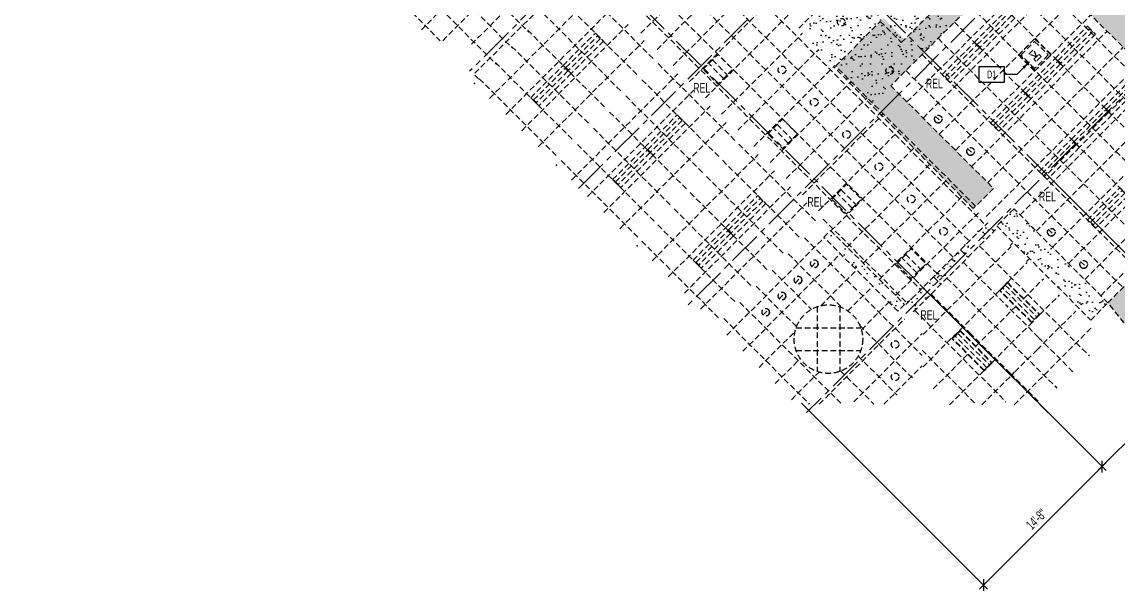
# Model space of a CAD drawing. Header units: inches. Extents: x -187 to 5780, y -1982 to 1065.
# Drawn here: x 1524 to 2676, y -1081 to -483 of the extents above; entities that cross this region are included whole.
import ezdxf
from ezdxf.enums import TextEntityAlignment as Align

# ---------------------------------------------------------------- set-up
doc = ezdxf.new("R2010")
doc.units = ezdxf.units.IN
doc.header["$LTSCALE"] = 96
doc.header["$MEASUREMENT"] = 0
doc.linetypes.add('CENTER4', pattern=[0.5625, 0.375, -0.0625, 0.0625, -0.0625])
doc.linetypes.add('HIDDEN4', pattern=[0.09375, 0.0625, -0.03125])
for name, color, linetype in [('A-Anno-Clng', 7, 'Continuous'), ('A-Anno-Demo', 7, 'Continuous'), ('A-Anno-Flor', 7, 'Continuous'), ('A-Clng-Demo', 7, 'HIDDEN4'), ('A-Lite-Demo', 4, 'HIDDEN4'), ('A-Lite-Neww', 181, 'Continuous'), ('CEILING-MAIN', 7, 'Continuous')]:
    doc.layers.add(name, color=color, linetype=linetype)
doc.styles.add('XFINE_0', font='ARIALN.TTF', dxfattribs={"width": 0.8})
doc.styles.add('XFINE_1-8', font='ARIALN.TTF', dxfattribs={"width": 0.8, "height": 10})
doc.dimstyles.new('OTJ_1-8', dxfattribs={"dimscale": 96, "dimtxt": 0.09375, "dimasz": 0.09375, "dimexe": 0.0625, "dimexo": 0.15625, "dimgap": 0.046875, "dimtad": 1, "dimdec": 1, "dimzin": 3, "dimdsep": 46, "dimlunit": 4, "dimtxsty": 'XFINE_1-8', "dimblk": 'ARCHTICK', "dimcen": 0.09, "dimdle": 0.0625, "dimclrd": 15, "dimclre": 15, "dimclrt": 7, "dimadec": 0, "dimazin": 0, "dimtfac": 0.75, "dimtdec": 1, "dimtix": 1, "dimtmove": 1, "dimatfit": 3, "dimfxl": 1, "dimfrac": 1, "dimtolj": 1, "dimtzin": 0, "dimarcsym": 0})
pattern_1 = [(37.5, (-6129.748, -2637.095), (-0.503947, 15.41459), [0, -12.16, 0, -13.6, 0, -13]), (7.5, (-6129.748, -2637.095), (14.158214, 22.57717), [0, -6.56, 0, -10.96, 0, -4.2]), (327.5, (-6139.588, -2637.095), (24.913135, 0.045272), [0, -4, 0, -14.4, 0, -18.8]), (317.5, (-6139.588, -2637.095), (24.049013, 7.021405), [0, -2, 0, -9.44, 0, -10.8])]

# ---------------------------------------------------------------- blocks, each defined once
blk = doc.blocks.new('proj')
for points in [[(0, -24), (24, -24), (24, 0), (0, 0)], [(2, -22), (22, -22), (22, -2), (2, -2)], [(8.4, -18), (15.6, -18), (15.6, -14.6), (8.4, -14.6)]]:
    blk.add_lwpolyline(points, close=True)
for points in [[(12, -14.6), (8.2, -7.1)], [(15.8, -7.1), (8.2, -7.1)], [(12, -14.6), (15.8, -7.1)]]:
    blk.add_lwpolyline(points)
blk = doc.blocks.new('_ArchTick')
at = {"color": 0, "linetype": 'ByBlock', "const_width": 0.15}
blk.add_lwpolyline([(-0.5, -0.5), (0.5, 0.5)], dxfattribs=at)
blk = doc.blocks.new('*D61')
at = {"layer": 'A-Lite-Neww', "color": 15, "lineweight": -2, "transparency": 16777216}
for p, q in [((2716.4, -509.8), (2911.9, -705.3)), ((2591.9, -634.3), (2787.4, -829.8)), ((2911.9, -696.8), (2779, -829.8))]:
    blk.add_line(p, q, dxfattribs=at)
at = {"layer": 'DefPoints', "color": 0, "transparency": 16777216}
for p in [(2705.8, -499.2), (2581.3, -623.6), (2783.2, -825.5)]:
    blk.add_point(p, dxfattribs=at)
at = {"layer": 'A-Lite-Neww', "color": 15, "lineweight": -2, "transparency": 16777216, "xscale": 9, "yscale": 9, "zscale": 9}
for p, rotation in [((2907.7, -701.1), 44.99999999999913), ((2783.2, -825.5), 224.9999999999991)]:
    blk.add_blockref('_ArchTick', p, dxfattribs=dict(at, rotation=rotation))
at = {"layer": 'A-Lite-Neww', "color": 7, "transparency": 16777216, "insert": (2838.6, -756.5), "char_height": 10, "attachment_point": 5, "rotation": 45, "style": 'XFINE_1-8'}
blk.add_mtext('\\A1;14\'-8"', dxfattribs=at)
blk = doc.blocks.new('*D62')
at = {"layer": 'A-Lite-Neww', "color": 15, "lineweight": -2, "transparency": 16777216}
for p, q in [((2591.9, -634.3), (2787.4, -829.8)), ((2467.5, -758.7), (2663, -954.2)), ((2787.4, -821.3), (2654.5, -954.2))]:
    blk.add_line(p, q, dxfattribs=at)
at = {"layer": 'DefPoints', "color": 0, "transparency": 16777216}
for p in [(2581.3, -623.6), (2456.9, -748.1), (2658.7, -950)]:
    blk.add_point(p, dxfattribs=at)
at = {"layer": 'A-Lite-Neww', "color": 15, "lineweight": -2, "transparency": 16777216, "xscale": 9, "yscale": 9, "zscale": 9}
for p, rotation in [((2783.2, -825.5), 44.99999999999913), ((2658.7, -950), 224.9999999999991)]:
    blk.add_blockref('_ArchTick', p, dxfattribs=dict(at, rotation=rotation))
at = {"layer": 'A-Lite-Neww', "color": 7, "transparency": 16777216, "insert": (2714.2, -881), "char_height": 10, "attachment_point": 5, "rotation": 45, "style": 'XFINE_1-8'}
blk.add_mtext('\\A1;14\'-8"', dxfattribs=at)
blk = doc.blocks.new('*D63')
at = {"layer": 'A-Lite-Neww', "color": 15, "lineweight": -2, "transparency": 16777216}
for p, q in [((2467.5, -758.7), (2663, -954.2)), ((2343, -883.2), (2538.5, -1078.7)), ((2663, -945.7), (2530.1, -1078.7))]:
    blk.add_line(p, q, dxfattribs=at)
at = {"layer": 'DefPoints', "color": 0, "transparency": 16777216}
for p in [(2456.9, -748.1), (2332.4, -872.6), (2534.3, -1074.4)]:
    blk.add_point(p, dxfattribs=at)
at = {"layer": 'A-Lite-Neww', "color": 15, "lineweight": -2, "transparency": 16777216, "xscale": 9, "yscale": 9, "zscale": 9}
for p, rotation in [((2658.7, -950), 44.99999999999913), ((2534.3, -1074.4), 224.9999999999991)]:
    blk.add_blockref('_ArchTick', p, dxfattribs=dict(at, rotation=rotation))
at = {"layer": 'A-Lite-Neww', "color": 7, "transparency": 16777216, "insert": (2589.7, -1005.4), "char_height": 10, "attachment_point": 5, "rotation": 45, "style": 'XFINE_1-8'}
blk.add_mtext('\\A1;14\'-8"', dxfattribs=at)
blk = doc.blocks.new('multi-note')
at = {"color": 4}
blk.add_lwpolyline([(-1.67, -1), (1.67, -1), (1.67, 1), (-1.67, 1)], close=True, dxfattribs=at)
at = {"color": 0, "style": 'XFINE_0', "width": 0.8}
blk.add_attdef('MULTI-NOTE', text='', height=1, dxfattribs=at).set_placement((0, 0), align=Align.MIDDLE_CENTER)

msp = doc.modelspace()

# ---------------------------------------------------------------- hatches: boundary and pattern name
at = {"layer": 'A-Clng-Demo'}
h = msp.add_hatch(dxfattribs=at)
h.set_pattern_fill('AR-SAND', color=256, scale=8, style=0)
h.set_pattern_definition(pattern_1)
h.paths.add_polyline_path([(2525.99, -676.43), (2378.86, -529.29), (2429.27, -478.89), (2451.52, -501.24), (2561.96, -390.8), (2519.62, -348.46), (2555.74, -312.34), (2598.08, -354.68), (2709.45, -243.3), (2686.87, -220.72), (2733.84, -173.74), (2881.09, -321.13), (2862.34, -339.88), (2754.58, -232.12), (2615.05, -371.65), (2843.04, -599.64), (2982.9, -459.75), (3001.99, -478.84), (2682.07, -799.03), (2664.89, -777.85), (2807.29, -635.41), (2579.01, -407.69), (2436.88, -549.81), (2544.75, -657.68), (2523.52, -678.9), (2376.88, -529.79)])
h = msp.add_hatch(dxfattribs=at)
h.set_pattern_fill('AR-SAND', color=256, scale=8, style=0)
h.paths.add_polyline_path([(2533.83, -374.15), (2556.22, -396.54), (2450.2, -501.77), (2428.34, -479.81)])
h = msp.add_hatch(dxfattribs=at)
h.set_pattern_fill('AR-SAND', color=256, scale=8, style=0)
h.set_pattern_definition(pattern_1)
h.paths.add_polyline_path([(2340.97, -493.88), (2392.7, -442.15), (2451.52, -501.24), (2561.96, -390.8), (2579.01, -407.69), (2418.13, -568.57), (2342.21, -492.64)])
h = msp.add_hatch(dxfattribs=at)
h.set_pattern_fill('AR-SAND', color=256, scale=8, style=0)
h.set_pattern_definition(pattern_1)
h.paths.add_polyline_path([(2566.31, -679.24), (2548.13, -697.15), (2647.1, -796.12), (2664.89, -777.85)])
h = msp.add_hatch(dxfattribs=at)
h.set_pattern_fill('AR-SAND', color=256, scale=8, style=0)
h.paths.add_polyline_path([(2366.38, -708.84), (2373.45, -701.77), (2451.34, -779.66), (2444.26, -786.73)])
h = msp.add_hatch(dxfattribs=at)
h.set_pattern_fill('AR-SAND', color=256, scale=8, style=0)
h.paths.add_polyline_path([(2485.8, -762.17), (2461.61, -786.35), (2546.99, -700.97), (2538.52, -692.5), (2453.13, -777.86), (2461.61, -786.35)])
h = msp.add_hatch(dxfattribs=at)
h.set_pattern_fill('AR-SAND', color=256, scale=8, style=0)
h.paths.add_polyline_path([(2546.31, -701.69), (2546.31, -701.69), (2537.82, -693.21), (2519.76, -711.27), (2528.24, -719.75)])
h = msp.add_hatch(dxfattribs=at)
h.set_pattern_fill('AR-SAND', color=256, scale=8, style=0)
h.paths.add_polyline_path([(2519.74, -728.22), (2491.45, -756.51), (2491.46, -756.52), (2518.73, -729.25), (2519.75, -728.24)])

# ---------------------------------------------------------------- linework, layer by layer
for p, q in [((1728.6, 111.69), (2536.35, -696.06)), ((1712.22, 94.14), (2519.38, -713.03)), ((2225.27, -545.64), (2862.09, 91.19)), ((1696.66, 75.75), (2502.41, -730)), ((2242.24, -562.61), (2879.07, 74.22)), ((1679.69, 58.78), (2485.44, -746.97)), ((1677.49, 26.48), (2468.19, -764.22)), ((2208.3, -528.67), (2514.75, -222.22)), ((2174.35, -494.73), (2405.85, -263.23)), ((2191.33, -511.7), (2424.39, -278.63)), ((1943.82, -491.02), (2054.71, -380.13)), ((1966.3, -502.49), (2072, -396.79)), ((1966.25, -403.19), (2056.6, -493.54)), ((1996.56, -506.17), (2088.65, -414.07)), ((1949.28, -420.16), (2039.63, -510.51)), ((2453.86, -566.78), (2596, -424.64)), ((2569.81, -416.89), (2797.81, -644.89)), ((1932.31, -437.13), (2022.66, -527.48)), ((1999.98, -536.68), (2105.62, -431.04)), ((2552.84, -433.86), (2780.84, -661.86)), ((2106.51, -440.61), (2188.89, -522.98)), ((2470.83, -583.75), (2612.99, -441.59)), ((1915.34, -454.1), (1963.72, -502.49)), ((2015.47, -563.11), (2127.09, -451.49)), ((2089.54, -457.58), (2171.92, -539.95)), ((2487.8, -600.73), (2629.98, -458.54)), ((2537.61, -449.09), (2765.61, -677.09)), ((2032.44, -580.08), (2144.06, -468.46)), ((2520.64, -466.06), (2748.64, -694.07)), ((2072.57, -474.55), (2154.95, -556.92)), ((2503.67, -483.03), (2731.68, -711.04)), ((2504.77, -617.7), (2646.97, -475.49)), ((2049.42, -597.05), (2161.03, -485.43)), ((2055.6, -491.52), (2137.98, -573.9)), ((2259.21, -579.58), (2344.18, -494.61)), ((2521.74, -634.67), (2663.96, -492.44)), ((2066.39, -614.02), (2178.01, -502.4)), ((2486.7, -500), (2714.71, -728.01)), ((2038.63, -508.49), (2121.01, -590.87)), ((2276.18, -596.55), (2361.15, -511.58)), ((2469.73, -516.97), (2697.74, -744.99)), ((2538.71, -651.64), (2680.96, -509.39)), ((2021.66, -525.46), (2104.04, -607.84)), ((2192.51, -526.61), (2274.89, -608.98)), ((2293.15, -613.52), (2378.12, -528.55)), ((2536.93, -687.36), (2697.95, -526.34)), ((2101.47, -649.11), (2213.09, -537.49)), ((2452.76, -533.94), (2680.77, -761.96)), ((2004.69, -542.43), (2087.07, -624.81)), ((2175.54, -543.58), (2257.92, -625.95)), ((2310.12, -630.49), (2395.09, -545.52)), ((2572.65, -685.58), (2714.94, -543.29)), ((2118.44, -666.08), (2230.06, -554.46)), ((2158.57, -560.55), (2240.95, -642.92)), ((2327.09, -647.46), (2412.06, -562.49)), ((2589.62, -702.55), (2731.93, -560.24)), ((2135.42, -683.05), (2247.03, -571.43)), ((2141.6, -577.52), (2223.98, -659.9)), ((2344.06, -664.43), (2429.03, -579.47)), ((2606.59, -719.52), (2748.92, -577.19)), ((2124.63, -594.49), (2207.01, -676.87)), ((2152.39, -700.02), (2264.01, -588.4)), ((2361.03, -681.4), (2446, -596.44)), ((2623.56, -736.49), (2765.91, -594.14)), ((2107.66, -611.46), (2190.04, -693.84)), ((2277.14, -611.23), (2359.52, -693.61)), ((2374.03, -702.35), (2462.97, -613.41)), ((2640.53, -753.46), (2782.9, -611.09)), ((2090.69, -628.43), (2173.07, -710.81)), ((2186.1, -733.74), (2297.72, -622.12)), ((2260.17, -628.2), (2342.55, -710.58)), ((2391, -719.32), (2479.94, -630.38)), ((2657.5, -770.43), (2799.9, -628.04)), ((2203.07, -750.71), (2314.69, -639.09)), ((2220.04, -767.68), (2331.66, -656.06)), ((2243.2, -645.17), (2325.58, -727.55)), ((2407.97, -736.29), (2496.91, -647.35)), ((2226.23, -662.15), (2308.61, -744.52)), ((2424.94, -753.26), (2513.88, -664.32)), ((2209.26, -679.12), (2291.64, -761.49)), ((2237.01, -784.65), (2348.63, -673.03)), ((2365.86, -689.89), (2453.48, -777.51)), ((2441.91, -770.23), (2530.85, -681.29)), ((2192.29, -696.09), (2274.67, -778.46)), ((2452.75, -779.66), (2538.66, -693.74)), ((2460.53, -787.43), (2546.99, -700.97)), ((2175.32, -713.06), (2257.7, -795.44)), ((2264.59, -811.79), (2366.96, -709.42)), ((2346.21, -709.57), (2469.77, -833.12)), ((2544.13, -703.83), (2544.15, -703.85)), ((2470.71, -811.2), (2563.26, -718.65)), ((2510.13, -722.28), (2517.9, -730.06)), ((2527.16, -720.8), (2527.17, -720.82)), ((2529.84, -718.11), (2645.34, -833.61)), ((2281.56, -828.76), (2383.93, -726.39)), ((2329.24, -726.54), (2385.77, -783.06)), ((2470.71, -845.14), (2580.23, -735.62)), ((2512.87, -735.08), (2558.33, -780.54)), ((2312.27, -743.51), (2353.55, -784.78)), ((2363.28, -780.98), (2400.9, -743.36)), ((2510.19, -737.77), (2510.2, -737.79)), ((2481.84, -750.56), (2489.62, -758.34)), ((2485.44, -751.59), (2487.91, -749.12)), ((2487.91, -754.07), (2490.38, -751.59)), ((2493.22, -754.74), (2493.22, -754.75)), ((2495.9, -752.04), (2532.86, -789)), ((2576.45, -773.34), (2597.2, -752.59)), ((2295.3, -760.48), (2337.82, -803)), ((2391.79, -786.41), (2417.87, -760.33)), ((2478.98, -768.56), (2520.67, -810.25)), ((2593.42, -790.31), (2614.17, -769.56)), ((2278.33, -777.45), (2385.21, -884.32)), ((2359.37, -782.12), (2359.37, -850)), ((2383.37, -782.12), (2383.37, -850)), ((2405.98, -806.16), (2434.84, -777.3)), ((2526.2, -823.59), (2567.48, -782.31)), ((2592.06, -814.26), (2558.33, -780.54)), ((2567.48, -782.31), (2567.96, -781.83)), ((2461.97, -786), (2557.59, -881.62)), ((2532.86, -789), (2583.59, -839.74)), ((2590.5, -827.18), (2631.14, -786.53)), ((2261.36, -794.42), (2351.27, -884.32)), ((2337.43, -804.06), (2405.31, -804.06)), ((2361.76, -884.32), (2451.1, -794.98)), ((2404.37, -801.66), (2460.66, -857.95)), ((2536.84, -846.87), (2584.93, -798.79)), ((2566.35, -885.27), (2648.11, -803.5)), ((2298.53, -845.73), (2336.29, -807.96)), ((2397.97, -882.06), (2469.77, -810.26)), ((2562.35, -851.93), (2520.67, -810.25)), ((2592.06, -814.26), (2628.37, -850.58)), ((2337.43, -828.06), (2405.31, -828.06)), ((2469.77, -827.74), (2526.35, -884.32)), ((2590.5, -827.18), (2566.83, -850.85)), ((2315.5, -862.7), (2341.72, -836.48)), ((2402.65, -833.88), (2443.69, -874.92)), ((2481.48, -868.31), (2517.72, -832.07)), ((2583.59, -839.74), (2611.4, -867.55)), ((2332.47, -879.67), (2361.47, -850.67)), ((2384.43, -849.61), (2419.15, -884.32)), ((2498.44, -885.27), (2536.84, -846.87)), ((2532.41, -885.27), (2566.83, -850.85)), ((2562.35, -851.93), (2591.6, -881.18))]:
    msp.add_line(p, q, dxfattribs=at)
at = {"layer": 'A-Clng-Demo', "color": 7}
for p, q in [((2208.3, -528.67), (2514.75, -222.22)), ((1999.98, -538.74), (2003.74, -542.5)), ((2562.32, -717.7), (2564.79, -715.23)), ((2579.29, -734.67), (2581.76, -732.2)), ((2429.64, -884.32), (2469.77, -844.2))]:
    msp.add_line(p, q, dxfattribs=at)
for points in [[(2525.99, -676.43), (2378.86, -529.29), (2425.86, -482.28), (2447.9, -504.42), (2558.87, -394.24), (2515.77, -351.14), (2558.02, -308.89), (2600.93, -351.82), (2709.54, -243.22)], [(2682.07, -799.03), (2664.89, -777.85), (2807.29, -635.41), (2579.01, -407.69), (2436.88, -549.81), (2544.75, -657.68), (2523.52, -678.9), (2376.88, -529.79)], [(2579.01, -407.69), (2579.01, -407.69), (2436.88, -549.81)], [(2340.35, -489.37), (2386.73, -442.99), (2386.73, -442.99), (2386.73, -442.99)]]:
    msp.add_lwpolyline(points, dxfattribs=at)
at = {"layer": 'A-Clng-Demo'}
for points in [[(2566.31, -679.24), (2548.13, -697.15), (2647.1, -796.12), (2664.89, -777.85)], [(2366.38, -708.84), (2373.45, -701.77), (2451.34, -779.66), (2444.26, -786.73)]]:
    msp.add_lwpolyline(points, close=True, dxfattribs=at)
msp.add_circle((2371.37, -816.06), 36, dxfattribs=at)
at = {"layer": 'A-Lite-Demo'}
for points in [[(2524.71, -504.21), (2558.66, -470.26), (2567.14, -478.75), (2533.2, -512.69)], [(2527.75, -506.53), (2560.98, -473.3), (2563.81, -476.13), (2530.58, -509.36)], [(2092.67, -528.45), (2126.61, -494.5), (2135.09, -502.99), (2101.15, -536.93)], [(2609.57, -521.11), (2643.51, -487.17), (2652, -495.66), (2618.06, -529.6)], [(2612.61, -523.44), (2645.84, -490.21), (2648.67, -493.03), (2615.43, -526.27)], [(2095.7, -530.77), (2128.94, -497.54), (2131.77, -500.37), (2098.53, -533.6)], [(2490.78, -538.14), (2524.72, -504.2), (2533.2, -512.68), (2499.26, -546.62)], [(2493.81, -540.47), (2527.05, -507.23), (2529.88, -510.06), (2496.64, -543.29)], [(2058.73, -562.39), (2092.67, -528.45), (2101.16, -536.94), (2067.22, -570.88)], [(2245.71, -526.61), (2249.6, -522.72), (2265.16, -538.27), (2261.27, -542.16)], [(2575.63, -555.12), (2609.57, -521.18), (2618.05, -529.66), (2584.11, -563.6)], [(2578.66, -557.45), (2611.9, -524.21), (2614.72, -527.04), (2581.49, -560.27)], [(2061.77, -564.72), (2095, -531.49), (2097.83, -534.31), (2064.6, -567.55)], [(2660.48, -572.02), (2694.42, -538.08), (2702.91, -546.57), (2668.97, -580.51)], [(2663.52, -574.35), (2696.75, -541.12), (2699.58, -543.95), (2666.35, -577.18)], [(2541.69, -589.05), (2575.63, -555.11), (2584.12, -563.59), (2550.18, -597.53)], [(2544.73, -591.38), (2577.96, -558.14), (2580.79, -560.97), (2547.55, -594.21)], [(2626.54, -606.03), (2660.48, -572.09), (2668.96, -580.57), (2635.02, -614.51)], [(2629.57, -608.36), (2662.81, -575.12), (2665.64, -577.95), (2632.4, -611.19)], [(2178.67, -614.45), (2212.61, -580.5), (2221.09, -588.99), (2187.15, -622.93)], [(2181.7, -616.77), (2214.94, -583.54), (2217.77, -586.37), (2184.53, -619.6)], [(2313.6, -594.49), (2317.49, -590.6), (2333.04, -606.16), (2329.15, -610.04)], [(2592.6, -639.96), (2626.54, -606.02), (2635.03, -614.51), (2601.09, -648.45)], [(2595.64, -642.29), (2628.87, -609.06), (2631.7, -611.88), (2598.47, -645.12)], [(2144.73, -648.39), (2178.67, -614.45), (2187.16, -622.94), (2153.22, -656.88)], [(2147.77, -650.72), (2181, -617.49), (2183.83, -620.31), (2150.6, -653.55)], [(2263.3, -699.07), (2297.24, -665.13), (2305.72, -673.62), (2271.78, -707.56)], [(2380.77, -663.08), (2384.66, -659.19), (2400.22, -674.74), (2396.33, -678.63)], [(2643.51, -690.87), (2677.45, -656.93), (2685.94, -665.42), (2652, -699.36)], [(2646.55, -693.2), (2679.78, -659.97), (2682.61, -662.8), (2649.38, -696.03)], [(2266.33, -701.4), (2299.57, -668.17), (2302.39, -671), (2269.16, -704.23)], [(2229.36, -733.02), (2263.3, -699.08), (2271.79, -707.56), (2237.85, -741.51)], [(2232.4, -735.35), (2265.63, -702.11), (2268.46, -704.94), (2235.22, -738.18)], [(2448.65, -730.96), (2452.54, -727.07), (2468.1, -742.63), (2464.21, -746.52)], [(2559.47, -756.36), (2593.41, -790.3), (2584.93, -798.79), (2550.99, -764.85)], [(2559.47, -757.07), (2592.7, -790.3), (2584.93, -798.08), (2551.69, -764.85)], [(2557.14, -759.4), (2590.38, -792.63), (2587.55, -795.46), (2554.31, -762.23)], [(2509.58, -806.96), (2543.52, -840.9), (2535.03, -849.39), (2501.09, -815.45)], [(2509.58, -807.67), (2542.81, -840.9), (2535.03, -848.68), (2501.8, -815.45)], [(2507.25, -810), (2540.48, -843.23), (2537.66, -846.06), (2504.42, -812.83)]]:
    msp.add_lwpolyline(points, close=True, dxfattribs=at)
at = {"layer": 'A-Lite-Demo', "flags": 128}
for points in [[(2239.84, -532.48), (2255.4, -516.92), (2270.95, -532.48), (2255.4, -548.04)], [(2239.84, -532.48), (2255.4, -516.92), (2270.95, -532.48), (2255.4, -548.04)], [(2307.72, -600.36), (2323.28, -584.81), (2338.83, -600.36), (2323.28, -615.92)], [(2307.72, -600.36), (2323.28, -584.81), (2338.83, -600.36), (2323.28, -615.92)], [(2374.9, -668.95), (2390.45, -653.4), (2406.01, -668.95), (2390.45, -684.51)], [(2374.9, -668.95), (2390.45, -653.4), (2406.01, -668.95), (2390.45, -684.51)], [(2442.78, -736.83), (2458.34, -721.28), (2473.89, -736.83), (2458.34, -752.39)], [(2442.78, -736.83), (2458.34, -721.28), (2473.89, -736.83), (2458.34, -752.39)]]:
    msp.add_lwpolyline(points, close=True, dxfattribs=at)
for points in [[(2483.87, -587.68, 0.4142136), (2489.53, -587.68), (2483.87, -582.03, 0.4142136)], [(2517.81, -621.62, 0.4142136), (2523.47, -621.62), (2517.81, -615.97, 0.4142136)], [(2602.66, -706.48, 0.4142136), (2608.32, -706.48), (2602.66, -700.82, 0.4142136)], [(2359.43, -739.66, 0.4142136), (2359.43, -734.01), (2353.77, -739.66, 0.4142136)], [(2636.6, -740.42, 0.4142136), (2642.26, -740.42), (2636.6, -734.76, 0.4142136)], [(2342.33, -756.74, 0.4142136), (2342.33, -751.08), (2336.68, -756.74, 0.4142136)], [(2325.42, -773.58, 0.4142136), (2325.42, -767.93), (2319.76, -773.58, 0.4142136)], [(2308.43, -790.57, 0.4142136), (2308.43, -784.92), (2302.77, -790.57, 0.4142136)]]:
    msp.add_lwpolyline(points, format="xyb", close=True, dxfattribs=at)
at = {"layer": 'A-Lite-Demo'}
for centre in [(2384.87, -483.03), (2322.57, -533.19), (2435.79, -533.94), (2356.51, -567.13), (2486.7, -584.85), (2390.45, -601.07), (2520.64, -618.8), (2424.39, -635.01), (2458.34, -668.95), (2492.28, -702.89), (2605.49, -703.65), (2356.6, -736.83), (2639.43, -737.59), (2339.5, -753.91), (2322.59, -770.75), (2305.6, -787.75), (2441.37, -821.69), (2441.37, -855.63)]:
    msp.add_circle(centre, 4, dxfattribs=at)
at = {"layer": 'A-Lite-Neww', "color": 253, "linetype": 'CENTER4'}
for p, q in [((1663.21, 294.47), (2719.74, -762.07)), ((1524.29, 184.49), (2602.14, -893.37)), ((2722.55, 193.48), (1994.47, -534.6)), ((2859.96, 93.32), (2105.34, -661.3)), ((2983.45, -20.75), (2224.12, -780.08)), ((3089.17, -152.58), (2348.51, -893.24))]:
    msp.add_line(p, q, dxfattribs=at)
at = {"layer": 'CEILING-MAIN', "color": 4, "linetype": 'Continuous'}
for p in [(1999.74, -547.38), (2085.74, -633.38), (2170.37, -718.01)]:
    msp.add_point(p, dxfattribs=at)

# ---------------------------------------------------------------- block references
at = {"layer": 'A-Anno-Demo', "xscale": 8, "yscale": 8, "zscale": 8}
msp.add_blockref('multi-note', (2542.86, -537.98), dxfattribs=at).add_auto_attribs({'MULTI-NOTE': 'D1'})
at = {"layer": 'A-Lite-Demo', "xscale": -1, "rotation": 44.99999999985243}
msp.add_blockref('proj', (2587.97, -500.55), dxfattribs=at)

# ---------------------------------------------------------------- texts
at = {"layer": 'A-Anno-Clng', "char_height": 10, "width": 335.0102, "attachment_point": 1, "style": 'XFINE_1-8'}
for insert in [(2229.36, -547.03), (2473.69, -542.45), (2349.23, -666.9), (2592.46, -661.22), (2468.01, -785.67)]:
    msp.add_mtext('REL', dxfattribs=dict(at, insert=insert))

# ---------------------------------------------------------------- dimensions: what is measured, and where the dimension line sits
at = {"layer": 'A-Lite-Neww'}
for p1, p2, picture, middle in [((2705.78, -499.2), (2581.33, -623.65), '*D61', (2838.63, -756.51)), ((2581.33, -623.65), (2456.87, -748.1), '*D62', (2714.18, -880.96)), ((2456.87, -748.1), (2332.42, -872.55), '*D63', (2589.73, -1005.41))]:
    dim = msp.add_aligned_dim(p1=p1, p2=p2, distance=285.49, dimstyle='OTJ_1-8', dxfattribs=at)
    dim.commit()
    dim.dimension.update_dxf_attribs({"geometry": picture, "text_midpoint": middle})

# ---------------------------------------------------------------- leaders
at = {"layer": 'A-Anno-Flor'}
msp.add_leader([(2582.54, -524.56), (2569.12, -537.98), (2556.2, -537.98)], dimstyle='OTJ_1-8', override={"dimgap": 0.046875, "dimtad": 0}, dxfattribs=at)

doc.saveas('drawing.dxf')
